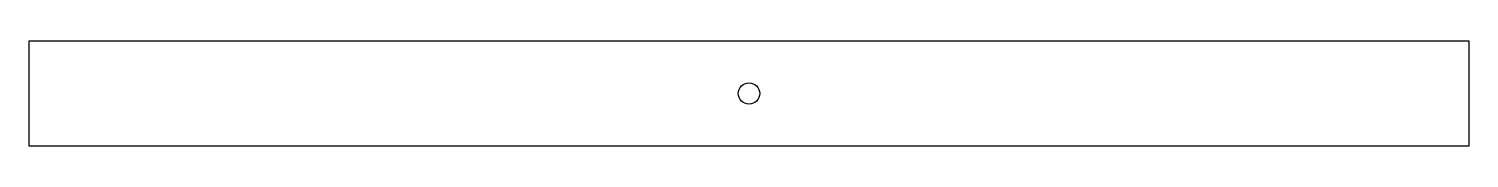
# Model space of a CAD drawing. Header units: millimetres. Extents: x 0 to 550, y 0 to 40.
import ezdxf

# ---------------------------------------------------------------- set-up
doc = ezdxf.new("R2010")
doc.units = ezdxf.units.MM

msp = doc.modelspace()

# ---------------------------------------------------------------- linework, layer by layer
at = {"layer": 'CUT'}
msp.add_lwpolyline([(0, 0), (550, 0), (550, 40), (0, 40)], close=True, dxfattribs=at)
msp.add_circle((275, 20), 4.08, dxfattribs=at)

doc.saveas('drawing.dxf')
